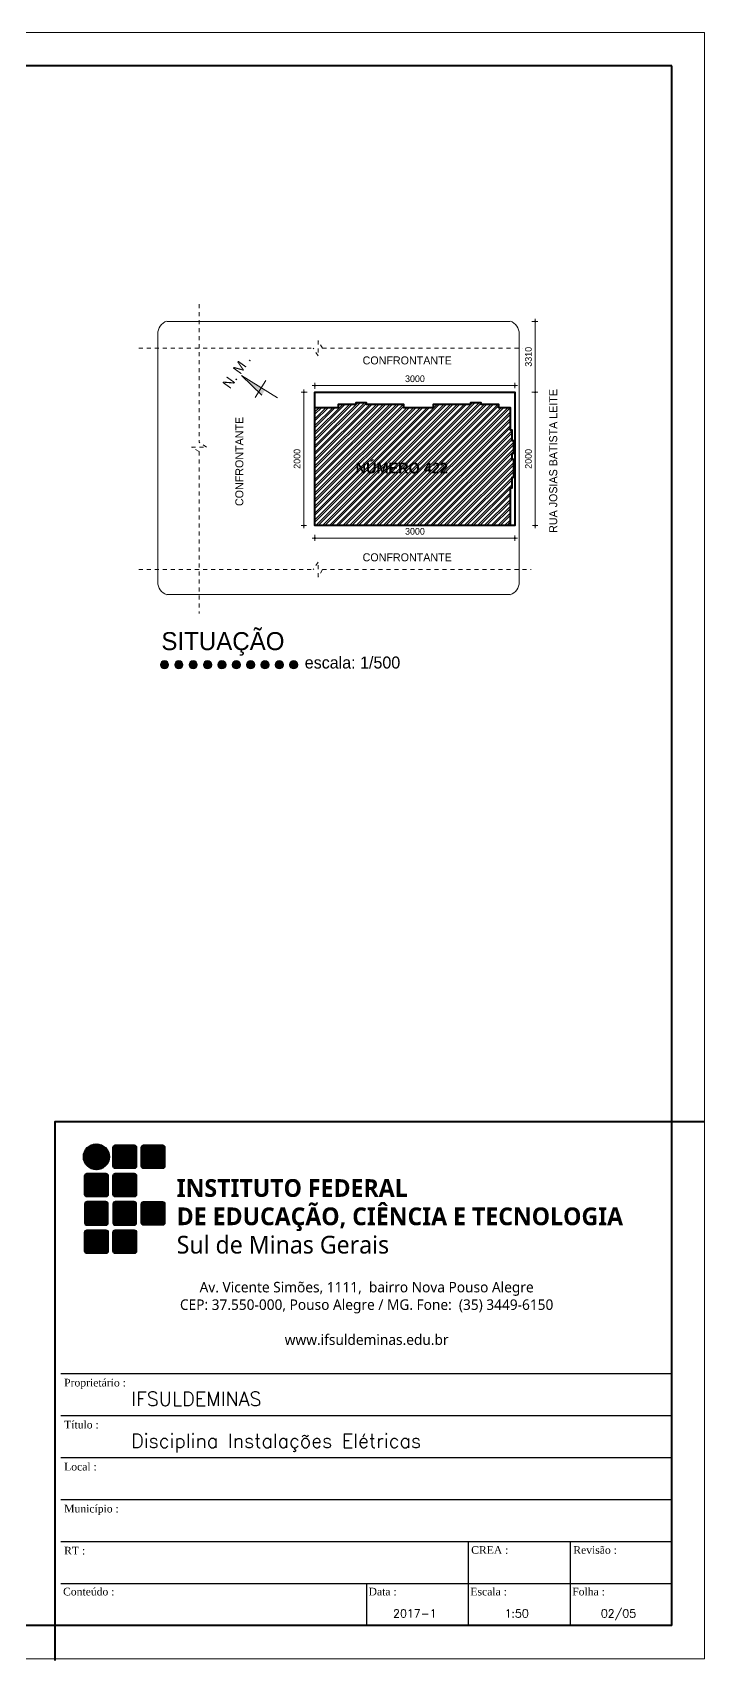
# Model space of a CAD drawing. Header units: millimetres. Extents: x 13204 to 24802, y 21209 to 40694.
# Drawn here: x 20298 to 21306, y 31986 to 34428 of the extents above; entities that cross this region are included whole.
import ezdxf
from ezdxf.enums import TextEntityAlignment as Align

# ---------------------------------------------------------------- set-up
doc = ezdxf.new("R2010")
doc.units = ezdxf.units.MM
doc.linetypes.add('CACHE', pattern=[0.24, 0.12, -0.12])
for name, color, linetype, lineweight in [('Cobertura', 2, 'Continuous', 20), ('COTAS', 30, 'Continuous', 5), ('ESQUADRIA', 2, 'Continuous', 20), ('PAREDE', 1, 'Continuous', 40), ('Paredes', 1, 'Continuous', 40), ('PROJEÇÃO', 190, 'CACHE', 0), ('TEXTO', 4, 'Continuous', 5)]:
    doc.layers.add(name, color=color, linetype=linetype, lineweight=lineweight)
for name, color, linetype in [('FORMATO', 7, 'Continuous'), ('FORMATO - SELO', 7, 'Continuous'), ('HACHURAS', 8, 'Continuous')]:
    doc.layers.add(name, color=color, linetype=linetype)
doc.styles.add('LANA', font='stylu.ttf')
doc.styles.add('romans', font='romans')
doc.styles.get("Standard").update_dxf_attribs({"font": 'arial.ttf'})
doc.dimstyles.new('COTA 50 fator 10', dxfattribs={"dimscale": 0, "dimtxt": 10, "dimasz": 0.5, "dimexe": 1.25, "dimexo": 5, "dimgap": 5, "dimtad": 1, "dimdec": 0, "dimlfac": 10, "dimtxsty": 'LANA', "dimblk": 'cota', "dimcen": 2.5, "dimse2": 1, "dimclrd": 256, "dimclre": 256, "dimclrt": 256, "dimaunit": 1, "dimadec": 0, "dimazin": 0, "dimtfac": 1, "dimtdec": 0, "dimtmove": 0, "dimatfit": 3, "dimldrblk": 'DOTSMALL', "dimfxl": 5, "dimfxlon": 1, "dimtzin": 9, "dimlwd": -1, "dimlwe": -1, "dimarcsym": 0})

# ---------------------------------------------------------------- blocks, each defined once
blk = doc.blocks.new('cota')
at = {"layer": 'COTAS'}
blk.add_hatch(color=256, dxfattribs=at).paths.add_polyline_path([(-1.6, 0, 1), (1.6, 0, 1)])
for points in [[(-1.6, 0), (-8, 0)], [(0, 1.6), (0, 8)], [(8, 0), (1.6, 0)], [(0, -8), (0, -1.6)]]:
    blk.add_lwpolyline(points, dxfattribs=at)
blk.add_circle((0, 0), 1.6, dxfattribs=at)
blk = doc.blocks.new('*D834')
at = {"layer": 'COTAS', "transparency": 16777216}
for p, q in [((21046.9, 33994.4), (21053.2, 33994.4)), ((21051.9, 33993.9), (21051.9, 33888.8))]:
    blk.add_line(p, q, dxfattribs=at)
at = {"layer": 'Defpoints', "color": 0, "transparency": 16777216}
for p in [(21013.6, 33994.4), (21013.6, 33888.3), (21051.9, 33888.3)]:
    blk.add_point(p, dxfattribs=at)
at = {"layer": 'COTAS', "transparency": 16777216, "xscale": 0.5, "yscale": 0.5, "zscale": 0.5}
for p, rotation in [((21051.9, 33994.4), 90), ((21051.9, 33888.3), 270)]:
    blk.add_blockref('cota', p, dxfattribs=dict(at, rotation=rotation))
at = {"layer": 'COTAS', "transparency": 16777216, "insert": (21041.7, 33941.4), "char_height": 10, "attachment_point": 5, "rotation": 90, "style": 'LANA'}
blk.add_mtext('3310', dxfattribs=at)
blk = doc.blocks.new('_DotSmall')
at = {"layer": 'PAREDE', "color": 0, "const_width": 0.5}
blk.add_lwpolyline([(-0.0625, 0, 1), (0.0625, 0, 1)], format="xyb", close=True, dxfattribs=at)
blk = doc.blocks.new('*D835')
at = {"layer": 'COTAS', "transparency": 16777216}
for p, q in [((21046.9, 33888.3), (21053.2, 33888.3)), ((21051.9, 33887.8), (21051.9, 33688.8))]:
    blk.add_line(p, q, dxfattribs=at)
at = {"layer": 'Defpoints', "color": 0, "transparency": 16777216}
for p in [(21021.5, 33888.3), (21021.5, 33688.3), (21051.9, 33688.3)]:
    blk.add_point(p, dxfattribs=at)
at = {"layer": 'COTAS', "transparency": 16777216, "xscale": 0.5, "yscale": 0.5, "zscale": 0.5}
for p, rotation in [((21051.9, 33888.3), 90), ((21051.9, 33688.3), 270)]:
    blk.add_blockref('cota', p, dxfattribs=dict(at, rotation=rotation))
at = {"layer": 'COTAS', "transparency": 16777216, "insert": (21041.7, 33788.3), "char_height": 10, "attachment_point": 5, "rotation": 90, "style": 'LANA'}
blk.add_mtext('2000', dxfattribs=at)
blk = doc.blocks.new('*D836')
at = {"layer": 'COTAS', "transparency": 16777216}
for p, q in [((20721.5, 33893.3), (20721.5, 33899.5)), ((20722, 33898.2), (21021, 33898.2))]:
    blk.add_line(p, q, dxfattribs=at)
at = {"layer": 'Defpoints', "color": 0, "transparency": 16777216}
for p in [(20721.5, 33888.3), (21021.5, 33898.2), (21021.5, 33888.3)]:
    blk.add_point(p, dxfattribs=at)
at = {"layer": 'COTAS', "transparency": 16777216, "xscale": 0.5, "yscale": 0.5, "zscale": 0.5, "rotation": 180}
blk.add_blockref('cota', (20721.5, 33898.2), dxfattribs=at)
at = {"layer": 'COTAS', "transparency": 16777216, "xscale": 0.5, "yscale": 0.5, "zscale": 0.5}
blk.add_blockref('cota', (21021.5, 33898.2), dxfattribs=at)
at = {"layer": 'COTAS', "transparency": 16777216, "insert": (20871.5, 33908.4), "char_height": 10, "attachment_point": 5, "style": 'LANA'}
blk.add_mtext('3000', dxfattribs=at)
blk = doc.blocks.new('*D837')
at = {"layer": 'COTAS', "transparency": 16777216}
for p, q in [((20710, 33888.3), (20703.7, 33888.3)), ((20705, 33887.8), (20705, 33688.8))]:
    blk.add_line(p, q, dxfattribs=at)
at = {"layer": 'Defpoints', "color": 0, "transparency": 16777216}
for p in [(20721.5, 33888.3), (20705, 33688.3), (20721.5, 33688.3)]:
    blk.add_point(p, dxfattribs=at)
at = {"layer": 'COTAS', "transparency": 16777216, "xscale": 0.5, "yscale": 0.5, "zscale": 0.5}
for p, rotation in [((20705, 33888.3), 90), ((20705, 33688.3), 270)]:
    blk.add_blockref('cota', p, dxfattribs=dict(at, rotation=rotation))
at = {"layer": 'COTAS', "transparency": 16777216, "insert": (20694.8, 33788.3), "char_height": 10, "attachment_point": 5, "rotation": 90, "style": 'LANA'}
blk.add_mtext('2000', dxfattribs=at)
blk = doc.blocks.new('*D833')
at = {"layer": 'COTAS', "transparency": 16777216}
for p, q in [((20721.5, 33674.4), (20721.5, 33668.1)), ((20722, 33669.4), (21021, 33669.4))]:
    blk.add_line(p, q, dxfattribs=at)
at = {"layer": 'Defpoints', "color": 0, "transparency": 16777216}
for p in [(20721.5, 33688.3), (21021.5, 33688.3), (21021.5, 33669.4)]:
    blk.add_point(p, dxfattribs=at)
at = {"layer": 'COTAS', "transparency": 16777216, "xscale": 0.5, "yscale": 0.5, "zscale": 0.5, "rotation": 180}
blk.add_blockref('cota', (20721.5, 33669.4), dxfattribs=at)
at = {"layer": 'COTAS', "transparency": 16777216, "xscale": 0.5, "yscale": 0.5, "zscale": 0.5}
blk.add_blockref('cota', (21021.5, 33669.4), dxfattribs=at)
at = {"layer": 'COTAS', "transparency": 16777216, "insert": (20871.5, 33679.6), "char_height": 10, "attachment_point": 5, "style": 'LANA'}
blk.add_mtext('3000', dxfattribs=at)
blk = doc.blocks.new('SELO PADRAO IF')
at = {"layer": 'FORMATO - SELO'}
h = blk.add_hatch(dxfattribs=at)
h.set_pattern_fill('ANSI31', color=12, scale=1.886201, style=0)
h.set_pattern_definition([(45, (21.61677, 6.89855), (-0.16671818, 0.16671818), [])])
edge = h.paths.add_edge_path()
edge.add_arc((-174.39, 143.89), 3.71, 0, 360)
h = blk.add_hatch(dxfattribs=at)
h.set_pattern_fill('ANSI31', color=96, scale=1.348506, style=0)
h.set_pattern_definition([(45, (-56.20306, 13.5008), (-0.1191922, 0.1191922), [])])
h.paths.add_polyline_path([(-171.01, 138.49, 0.414214), (-171.69, 139.17), (-177.08, 139.17, 0.414214), (-177.76, 138.49), (-177.76, 133.1, 0.414214), (-177.08, 132.42), (-171.69, 132.42, 0.414214), (-171.01, 133.1)])
h.paths.add_polyline_path([(-171.01, 130.4, 0.414214), (-171.69, 131.08), (-177.08, 131.08, 0.414214), (-177.76, 130.4), (-177.76, 125.01, 0.414214), (-177.08, 124.33), (-171.69, 124.33, 0.414214), (-171.01, 125.01)])
h.paths.add_polyline_path([(-171.01, 122.31, 0.414214), (-171.69, 122.98), (-177.08, 122.98, 0.414214), (-177.76, 122.31), (-177.76, 116.92, 0.414214), (-177.08, 116.24), (-171.69, 116.24, 0.414214), (-171.01, 116.92)])
h.paths.add_polyline_path([(-162.92, 122.31, 0.414214), (-163.6, 122.98), (-168.99, 122.98, 0.414214), (-169.67, 122.31), (-169.67, 116.92, 0.414214), (-168.99, 116.24), (-163.6, 116.24, 0.414214), (-162.92, 116.92)])
h.paths.add_polyline_path([(-162.92, 130.4, 0.414214), (-163.6, 131.08), (-168.99, 131.08, 0.414214), (-169.67, 130.4), (-169.67, 125.01, 0.414214), (-168.99, 124.33), (-163.6, 124.33, 0.414214), (-162.92, 125.01)])
h.paths.add_polyline_path([(-154.83, 130.4, 0.414214), (-155.51, 131.08), (-160.9, 131.08, 0.414214), (-161.58, 130.4), (-161.58, 125.01, 0.414214), (-160.9, 124.33), (-155.51, 124.33, 0.414214), (-154.83, 125.01)])
h.paths.add_polyline_path([(-162.92, 138.49, 0.414214), (-163.6, 139.17), (-168.99, 139.17, 0.414214), (-169.67, 138.49), (-169.67, 133.1, 0.414214), (-168.99, 132.42), (-163.6, 132.42, 0.414214), (-162.92, 133.1)])
h.paths.add_polyline_path([(-162.92, 146.58, 0.414214), (-163.6, 147.26), (-168.99, 147.26, 0.414214), (-169.67, 146.58), (-169.67, 141.19, 0.414214), (-168.99, 140.51), (-163.6, 140.51, 0.414214), (-162.92, 141.19)])
h.paths.add_polyline_path([(-154.83, 146.58, 0.414214), (-155.51, 147.26), (-160.9, 147.26, 0.414214), (-161.58, 146.58), (-161.58, 141.19, 0.414214), (-160.9, 140.51), (-155.51, 140.51, 0.414214), (-154.83, 141.19)])
at = {"layer": 'FORMATO - SELO', "color": 2}
for p, q in [((-184.5, 82), (-10, 82)), ((-184.5, 70), (-10, 70)), ((-184.5, 58), (-10, 58)), ((-184.5, 46), (-10, 46)), ((-184.5, 34), (-10, 34)), ((-68.17, 34), (-68.17, 10)), ((-39.08, 34), (-39.08, 10)), ((-184.5, 22), (-10, 22)), ((-97.25, 22), (-97.25, 10))]:
    blk.add_line(p, q, dxfattribs=at)
at = {"layer": 'FORMATO - SELO', "color": 96}
for points in [[(-163.6, 140.51), (-168.99, 140.51, -0.414214), (-169.67, 141.19), (-169.67, 146.58, -0.414214), (-168.99, 147.26), (-163.6, 147.26, -0.414214), (-162.92, 146.58), (-162.92, 141.19, -0.414214)], [(-155.51, 140.51), (-160.9, 140.51, -0.414214), (-161.58, 141.19), (-161.58, 146.58, -0.414214), (-160.9, 147.26), (-155.51, 147.26, -0.414214), (-154.83, 146.58), (-154.83, 141.19, -0.414214)], [(-177.76, 138.49, -0.414214), (-177.08, 139.17), (-171.69, 139.17, -0.414214), (-171.01, 138.49), (-171.01, 133.1, -0.414214), (-171.69, 132.42), (-177.08, 132.42, -0.414214), (-177.76, 133.1)], [(-163.6, 132.42), (-168.99, 132.42, -0.414214), (-169.67, 133.1), (-169.67, 138.49, -0.414214), (-168.99, 139.17), (-163.6, 139.17, -0.414214), (-162.92, 138.49), (-162.92, 133.1, -0.414214)], [(-177.76, 130.4), (-177.76, 125.01, 0.414214), (-177.08, 124.33), (-171.69, 124.33, 0.414214), (-171.01, 125.01), (-171.01, 130.4, 0.414214), (-171.69, 131.08), (-177.08, 131.08, 0.414214)], [(-162.92, 130.4, 0.414214), (-163.6, 131.08), (-168.99, 131.08, 0.414214), (-169.67, 130.4), (-169.67, 125.01, 0.414214), (-168.99, 124.33), (-163.6, 124.33, 0.414214), (-162.92, 125.01)], [(-155.51, 124.33), (-160.9, 124.33, -0.414214), (-161.58, 125.01), (-161.58, 130.4, -0.414214), (-160.9, 131.08), (-155.51, 131.08, -0.414214), (-154.83, 130.4), (-154.83, 125.01, -0.414214)], [(-171.01, 122.31), (-171.01, 116.92, -0.414214), (-171.69, 116.24), (-177.08, 116.24, -0.414214), (-177.76, 116.92), (-177.76, 122.31, -0.414214), (-177.08, 122.98), (-171.69, 122.98, -0.414214)], [(-163.6, 116.24), (-168.99, 116.24, -0.414214), (-169.67, 116.92), (-169.67, 122.31, -0.414214), (-168.99, 122.98), (-163.6, 122.98, -0.414214), (-162.92, 122.31), (-162.92, 116.92, -0.414214)]]:
    blk.add_lwpolyline(points, format="xyb", close=True, dxfattribs=at)
at = {"layer": 'FORMATO - SELO', "color": 12}
blk.add_circle((-174.39, 143.89), 3.71, dxfattribs=at)
at = {"layer": 'FORMATO - SELO', "color": 2, "char_height": 5.0569, "attachment_point": 7}
for s, width, insert in [('{\\fOpen Sans|b1|i0|c0|p34;INSTITUTO FEDERAL}', 173.1727, (-151.45, 132.37)), ('{\\fOpen Sans|b1|i0|c0|p34;DE EDUCAÇÃO, CIÊNCIA E TECNOLOGIA}', 200.7357, (-151.46, 122.65)), ('{\\fOpen Sans|b0|i0|c0|p34;Sul de Minas Gerais}', 79.0846, (-151.45, 116.18))]:
    blk.add_mtext_dynamic_manual_height_columns(s, width=width, gutter_width=1, heights=[0], dxfattribs=dict(at, insert=insert))
at = {"layer": 'FORMATO - SELO', "color": 2, "linetype": 'ByBlock', "char_height": 2.2, "attachment_point": 1}
for s, insert, width in [('{\\fTimes New Roman|b0|i0|c0|p18;Proprietário :}', (-183.59, 80.47), 18.6943), ('{\\fTimes New Roman|b0|i0|c0|p18;Título :}', (-183.59, 68.47), 15.2372), ('{\\fTimes New Roman|b0|i0|c0|p18;Local :}', (-183.59, 56.47), 15.2372), ('{\\fTimes New Roman|b0|i0|c0|p18;Município :}', (-183.59, 44.47), 15.2372), ('{\\fTimes New Roman|b0|i0|c0|p18;CREA :}', (-67.34, 32.66), 18.0518), ('{\\fTimes New Roman|b0|i0|c0|p18;Revisão :}', (-38.18, 32.66), 15.2372), ('{\\fTimes New Roman|b0|i0|c0|p18;RT :}', (-183.59, 32.47), 15.2372), ('{\\fTimes New Roman|b0|i0|c0|p18;Conteúdo :}', (-183.9, 20.77), 44.628), ('{\\fTimes New Roman|b0|i0|c0|p18;Data :}', (-96.65, 20.77), 22.8032), ('{\\fTimes New Roman|b0|i0|c0|p18;Escala :}', (-67.57, 20.77), 15.2372), ('{\\fTimes New Roman|b0|i0|c0|p18;Folha :}', (-38.49, 20.77), 15.2372)]:
    blk.add_mtext(s, dxfattribs=dict(at, insert=insert, width=width))
at = {"layer": 'FORMATO - SELO', "color": 8, "style": 'romans'}
for tag, p in [('PROPRIETÁRIO', (-164.45, 72.74)), ('TITULO', (-164.45, 60.74)), ('LOCAL', (-164.45, 48.74)), ('MUNICÍPIO', (-164.45, 36.74)), ('RT', (-164.45, 24.74))]:
    blk.add_attdef(tag, p, '', height=4, dxfattribs=at)
at = {"layer": 'FORMATO - SELO', "color": 8, "linetype": 'ByBlock', "style": 'romans'}
for tag, p in [('000000-MG', (-54.35, 24.27)), ('00', (-25.27, 24.27)), ('CONTEUDO', (-170.69, 12.27)), ('DATA', (-83.44, 12.27)), ('1:0.000', (-54.35, 12.27)), ('ÚNICA', (-25.27, 12.27))]:
    blk.add_attdef(tag, text='', height=2.3, dxfattribs=at).set_placement(p, align=Align.CENTER)

msp = doc.modelspace()

# ---------------------------------------------------------------- hatches: boundary and pattern name
at = {"layer": 'ESQUADRIA'}
h = msp.add_hatch(color=256, dxfattribs=at)
edge = h.paths.add_edge_path()
edge.add_arc((20495.98, 33479.5), 6.17, 0, 360)
h = msp.add_hatch(color=256, dxfattribs=at)
edge = h.paths.add_edge_path()
edge.add_arc((20517.5, 33479.5), 6.17, 0, 360)
h = msp.add_hatch(color=256, dxfattribs=at)
edge = h.paths.add_edge_path()
edge.add_arc((20539.03, 33479.5), 6.17, 0, 360)
h = msp.add_hatch(color=256, dxfattribs=at)
edge = h.paths.add_edge_path()
edge.add_arc((20560.56, 33479.5), 6.17, 0, 360)
h = msp.add_hatch(color=256, dxfattribs=at)
edge = h.paths.add_edge_path()
edge.add_arc((20582.08, 33479.5), 6.17, 0, 360)
h = msp.add_hatch(color=256, dxfattribs=at)
edge = h.paths.add_edge_path()
edge.add_arc((20603.61, 33479.5), 6.17, 0, 360)
h = msp.add_hatch(color=256, dxfattribs=at)
edge = h.paths.add_edge_path()
edge.add_arc((20625.14, 33479.5), 6.17, 0, 360)
h = msp.add_hatch(color=256, dxfattribs=at)
edge = h.paths.add_edge_path()
edge.add_arc((20646.66, 33479.5), 6.17, 0, 360)
h = msp.add_hatch(color=256, dxfattribs=at)
edge = h.paths.add_edge_path()
edge.add_arc((20668.19, 33479.5), 6.17, 0, 360)
h = msp.add_hatch(color=256, dxfattribs=at)
edge = h.paths.add_edge_path()
edge.add_arc((20689.72, 33479.5), 6.17, 0, 360)
at = {"layer": 'HACHURAS'}
h = msp.add_hatch(dxfattribs=at)
h.set_pattern_fill('ANSI32', color=256, scale=0.75, angle=180, style=0)
h.set_pattern_definition([(225, (22901.535, 14102.133), (5.051394, -5.051394), []), (225, (22898.1674, 14102.133), (5.051394, -5.051394), [])])
h.paths.add_polyline_path([(20721.5, 33865.55), (20756.76, 33865.55), (20756.76, 33870.55), (20783.26, 33870.55), (20783.26, 33873.05), (20798.26, 33873.05), (20798.26, 33870.58), (20854.26, 33870.55), (20854.26, 33865.55), (20899.1, 33865.55), (20899.1, 33870.4), (20899.1, 33870.55), (20955.1, 33870.55), (20955.1, 33873.05), (20970.1, 33873.05), (20970.1, 33870.55), (20996.6, 33870.55), (20996.6, 33865.55), (21014.1, 33865.55), (21014.1, 33832.05), (21016.6, 33832.03), (21016.6, 33816.05), (21019.1, 33816.05), (21019.1, 33796.55), (21016.9, 33796.55), (21016.9, 33788.05), (21019.1, 33788.05), (21019.1, 33760.55), (21016.6, 33760.55), (21016.6, 33744.55), (21014.1, 33744.55), (21014.1, 33688.3), (20721.5, 33688.3)])
at = {"layer": 'TEXTO'}
msp.add_hatch(color=256, dxfattribs=at).paths.add_polyline_path([(20641.9, 33883.96), (20646.57, 33891.56), (20611.47, 33913.11)])

# ---------------------------------------------------------------- linework, layer by layer
at = {"layer": 'Cobertura'}
for p, q in [((21013.56, 33994.43), (20500.01, 33994.43)), ((20485.76, 33975.85), (20485.76, 33603.43)), ((21027.81, 33975.85), (21027.81, 33603.43)), ((21013.56, 33584.85), (20500.01, 33584.85))]:
    msp.add_line(p, q, dxfattribs=at)
for centre, start, end in [((20505.76, 33975.85), 108.27986, 180), ((21007.81, 33975.85), 0, 71.72014), ((20505.76, 33603.43), 180, 251.72014), ((21007.81, 33603.43), 288.27986, 0)]:
    msp.add_arc(centre, 20, start, end, dxfattribs=at)
at = {"layer": 'ESQUADRIA'}
for centre in [(20495.98, 33479.5), (20517.5, 33479.5), (20539.03, 33479.5), (20560.56, 33479.5), (20582.08, 33479.5), (20603.61, 33479.5), (20625.14, 33479.5), (20646.66, 33479.5), (20668.19, 33479.5), (20689.72, 33479.5)]:
    msp.add_circle(centre, 6.17, dxfattribs=at)
at = {"layer": 'PAREDE'}
msp.add_line((21256.85, 32038.68), (21256.85, 34377.59), dxfattribs=at)
msp.add_lwpolyline([(20721.5, 33688.3), (20721.5, 33888.3), (21021.5, 33888.3), (21021.5, 33688.3)], close=True, dxfattribs=at)
for points in [[(20721.5, 33865.55), (20756.76, 33865.55), (20756.76, 33870.55), (20783.26, 33870.55), (20783.26, 33873.05), (20798.26, 33873.05), (20798.26, 33870.58), (20854.26, 33870.55), (20854.26, 33865.55), (20899.1, 33865.55), (20899.1, 33870.4), (20899.1, 33870.55), (20955.1, 33870.55), (20955.1, 33873.05), (20970.1, 33873.05), (20970.1, 33870.55), (20996.6, 33870.55), (20996.6, 33865.55), (21014.1, 33865.55), (21014.1, 33832.05), (21016.6, 33832.03), (21016.6, 33816.05), (21019.1, 33816.05), (21019.1, 33796.55), (21016.9, 33796.55), (21016.9, 33788.05), (21019.1, 33788.05), (21019.1, 33760.55), (21016.6, 33760.55), (21016.6, 33744.55), (21014.1, 33744.55), (21014.1, 33688.3), (20721.5, 33688.3), (20721.5, 33865.55)], [(20331.85, 31986.18), (20331.85, 32794.64), (21305.52, 32794.64)]]:
    msp.add_lwpolyline(points, dxfattribs=at)
at = {"layer": 'Paredes'}
for p, q in [((21256.85, 34377.59), (13751.76, 34377.59)), ((21256.85, 32038.68), (13751.76, 32038.68))]:
    msp.add_line(p, q, dxfattribs=at)
at = {"layer": 'PROJEÇÃO', "ltscale": 50}
for p, q in [((20547.79, 34020.53), (20547.79, 33813.3)), ((20732.75, 33954.33), (20726.21, 33965.64)), ((20726.21, 33965.64), (20726.21, 33943.02)), ((20457.72, 33954.33), (20718.92, 33954.33)), ((20726.21, 33943.02), (20718.92, 33954.33)), ((20732.75, 33954.33), (21032.76, 33954.33)), ((20547.79, 33799.48), (20536.47, 33806.01)), ((20536.47, 33806.01), (20559.1, 33806.01)), ((20559.1, 33806.01), (20547.79, 33813.3)), ((20547.79, 33799.48), (20547.79, 33556.52)), ((20457.72, 33622.28), (20718.92, 33622.28)), ((20726.21, 33633.59), (20718.92, 33622.28)), ((20726.21, 33610.96), (20726.21, 33633.59)), ((20732.75, 33622.28), (20726.21, 33610.96)), ((20732.75, 33622.28), (21045.73, 33622.28))]:
    msp.add_line(p, q, dxfattribs=at)
at = {"layer": 'TEXTO'}
for p, q in [((21305.52, 34427.7), (13703.08, 34427.7)), ((21305.52, 31988.7), (21305.52, 34427.7)), ((20665.23, 33880.1), (20611.47, 33913.11)), ((20611.47, 33913.11), (20641.9, 33883.96)), ((20632.13, 33880.32), (20647.93, 33906.06)), ((21305.52, 31988.7), (13703.08, 31988.7))]:
    msp.add_line(p, q, dxfattribs=at)

# ---------------------------------------------------------------- block references
at = {"layer": 'FORMATO', "xscale": 5.249730394948755, "yscale": 5.249730394948755, "zscale": 5.249730394948755}
msp.add_blockref('SELO PADRAO IF', (21309.34, 31986.18), dxfattribs=at).add_auto_attribs({'PROPRIETÁRIO': 'IFSULDEMINAS', 'TITULO': 'Disciplina Instalações Elétricas', 'ÚNICA': '02/05', '1:0.000': '1:50', 'DATA': '2017-1'})

# ---------------------------------------------------------------- texts
at = {"layer": 'ESQUADRIA', "attachment_point": 1, "style": 'LANA'}
for s, insert, char_height, width in [('SITUAÇÃO', (20491.3, 33528.47), 27, 813.3521), ('escala: 1/500', (20706.27, 33491.87), 18, 215.4319)]:
    msp.add_mtext(s, dxfattribs=dict(at, insert=insert, char_height=char_height, width=width))
at = {"layer": 'FORMATO', "insert": (20799.07, 32506.54), "char_height": 15.7492, "attachment_point": 5}
msp.add_mtext_dynamic_manual_height_columns('{\\fOpen Sans|b0|i0|c0|p34;Av. Vicente Simões, 1111,  bairro Nova Pouso Alegre\\PCEP: 37.550-000, Pouso Alegre / MG. Fone:  (35) 3449-6150\\P\\Pwww.ifsuldeminas.edu.br}', width=650.46, gutter_width=1, heights=[0], dxfattribs=at)
at = {"layer": 'TEXTO', "style": 'LANA'}
for s, insert, char_height, width, attachment_point, rotation in [('{\\fArial|b0|i0|c0|p34;N. M .}', (20581.84, 33900.99), 15, 287.0812, 1, 54.36593), ('RUA JOSIAS BATISTA LEITE', (21072.79, 33785.23), 12, 287.0812, 2, 90), ('CONFRONTANTE', (20602.21, 33784.42), 12, 287.0812, 2, 90), ('{\\fStylus BT|b1|i0|c0|p34;\\W7.9807;  \\W8.642;\\P\\W7.6087; \\W1;NÚMERO 422}', (20736.78, 33809.86), 16.2, 254.6375, 1, 359.9124)]:
    msp.add_mtext(s, dxfattribs=dict(at, insert=insert, char_height=char_height, width=width, attachment_point=attachment_point, rotation=rotation))
at = {"layer": 'TEXTO', "char_height": 12, "width": 287.0812, "attachment_point": 2, "style": 'LANA'}
for insert in [(20859.89, 33942), (20859.89, 33646.68)]:
    msp.add_mtext('CONFRONTANTE', dxfattribs=dict(at, insert=insert))

# ---------------------------------------------------------------- dimensions: what is measured, and where the dimension line sits
at = {"layer": 'COTAS'}
dim = msp.add_linear_dim(base=(21051.9, 33888.3), p1=(21013.56, 33994.43), p2=(21013.56, 33888.3), angle=90, text='3310', dimstyle='COTA 50 fator 10', override={"dimscale": 1}, dxfattribs=at)
dim.commit()
dim.dimension.update_dxf_attribs({"geometry": '*D834', "text_midpoint": (21041.69, 33941.37)})
for base, p1, p2, picture, middle in [((21021.5, 33898.22), (20721.5, 33888.3), (21021.5, 33888.3), '*D836', (20871.5, 33908.43)), ((21021.5, 33669.35), (20721.5, 33688.3), (21021.5, 33688.3), '*D833', (20871.5, 33679.57))]:
    dim = msp.add_linear_dim(base=base, p1=p1, p2=p2, dimstyle='COTA 50 fator 10', override={"dimscale": 1}, dxfattribs=at)
    dim.commit()
    dim.dimension.update_dxf_attribs({"geometry": picture, "text_midpoint": middle})
for base, p1, p2, picture, middle in [((20705, 33688.3), (20721.5, 33888.3), (20721.5, 33688.3), '*D837', (20694.82, 33788.3)), ((21051.9, 33688.3), (21021.5, 33888.3), (21021.5, 33688.3), '*D835', (21041.72, 33788.3))]:
    dim = msp.add_linear_dim(base=base, p1=p1, p2=p2, angle=90, dimstyle='COTA 50 fator 10', override={"dimscale": 1}, dxfattribs=at)
    dim.commit()
    dim.dimension.update_dxf_attribs({"geometry": picture, "text_midpoint": middle})

doc.saveas('drawing.dxf')
